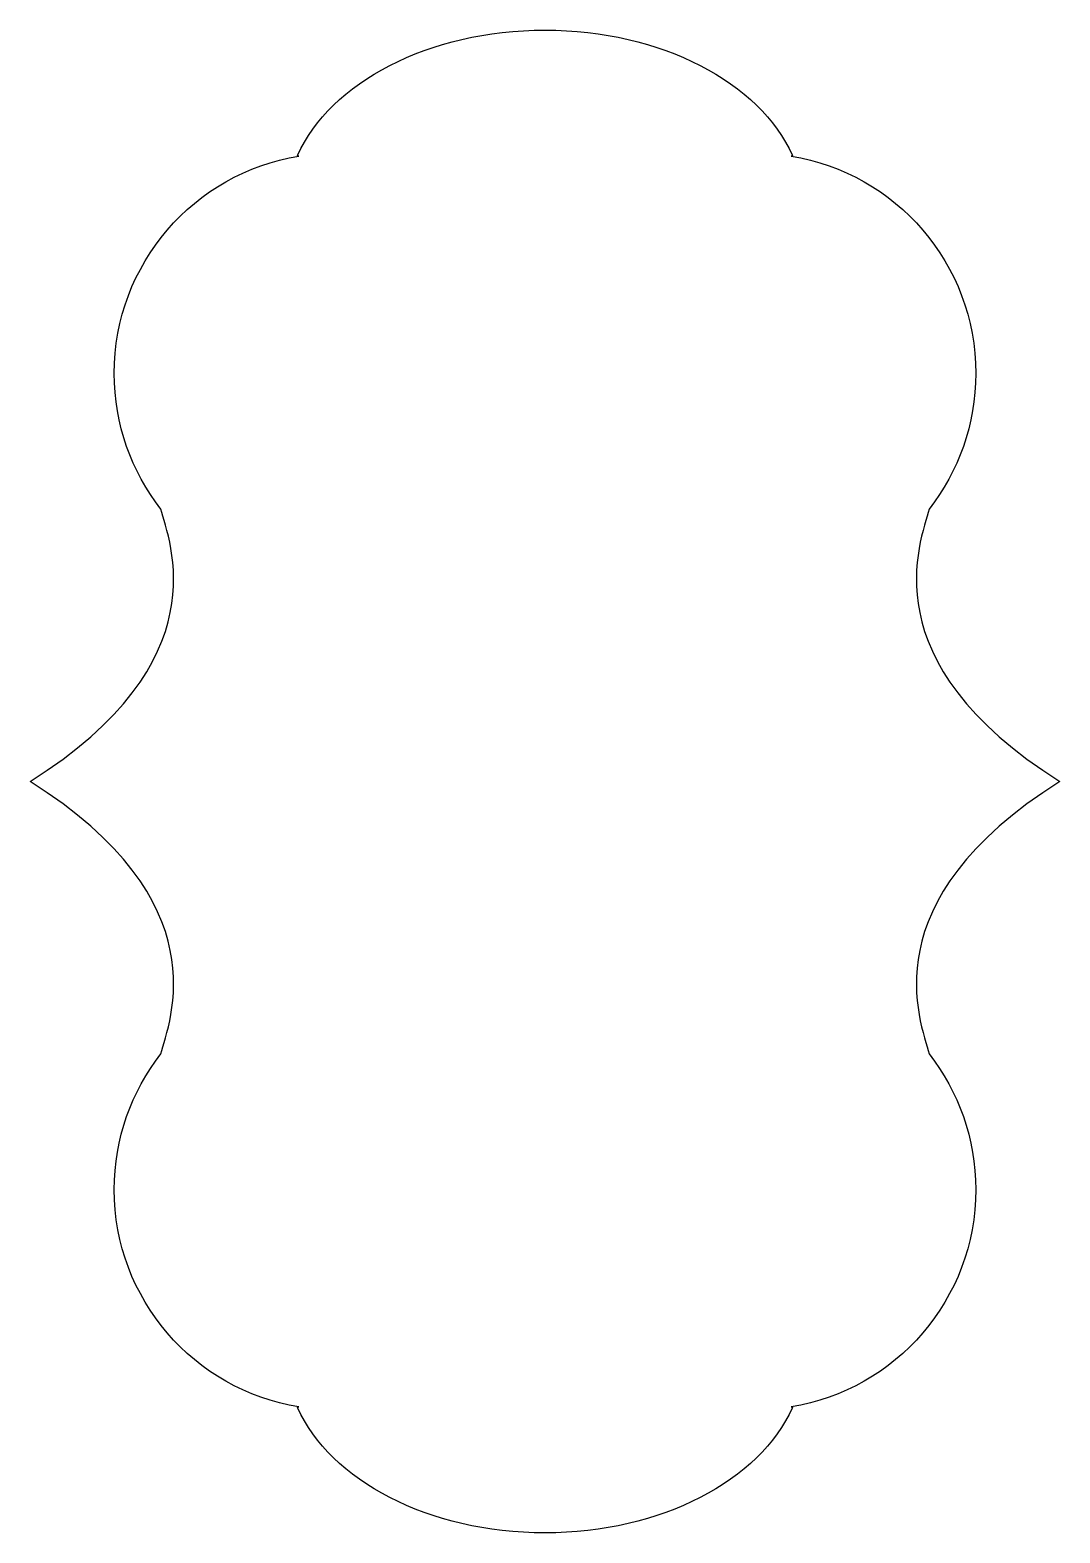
# Model space of a CAD drawing. Header units: centimetres. Extents: x -3.34 to 3.34, y -4.88 to 4.88.
import ezdxf

# ---------------------------------------------------------------- set-up
doc = ezdxf.new("R2010")
doc.units = ezdxf.units.CM
doc.header["$MEASUREMENT"] = 0
doc.layers.add('Camada 1', color=7, linetype='Continuous')

msp = doc.modelspace()

# ---------------------------------------------------------------- linework, layer by layer
at = {"layer": 'Camada 1'}
msp.add_open_spline([(0, -4.87905), (0.75552, -4.87905), (1.39472, -4.53665), (1.60726, -4.06524), (1.60726, -4.06524), (1.60726, -4.06524), (1.59874, -4.06119), (1.59874, -4.06119), (1.59874, -4.06119), (2.27835, -3.95044), (2.79704, -3.36071), (2.79704, -2.64982), (2.79704, -2.64982), (2.79704, -2.31756), (2.68375, -2.0118), (2.49367, -1.769), (2.49367, -1.769), (2.43951, -1.55625), (2.10301, -0.77811), (3.34383, 0), (3.34383, 0), (2.10304, 0.77811), (2.43951, 1.55625), (2.49367, 1.76903), (2.49367, 1.76903), (2.68375, 2.01181), (2.79704, 2.31759), (2.79704, 2.64983), (2.79704, 2.64983), (2.79704, 3.36074), (2.27835, 3.95047), (1.59874, 4.0612), (1.59874, 4.0612), (1.59874, 4.0612), (1.60726, 4.06527), (1.60726, 4.06527), (1.60726, 4.06527), (1.39472, 4.53668), (0.75552, 4.87905), (0, 4.87905), (0, 4.87905), (-0.75552, 4.87905), (-1.39472, 4.53668), (-1.60726, 4.06527), (-1.60726, 4.06527), (-1.60726, 4.06527), (-1.59874, 4.0612), (-1.59874, 4.0612), (-1.59874, 4.0612), (-2.27835, 3.95045), (-2.79704, 3.36072), (-2.79704, 2.64983), (-2.79704, 2.64983), (-2.79704, 2.31759), (-2.68375, 2.01181), (-2.4937, 1.76903), (-2.4937, 1.76903), (-2.43954, 1.55625), (-2.10304, 0.77811), (-3.34383, 0), (-3.34383, 0), (-2.10304, -0.77811), (-2.43951, -1.55625), (-2.4937, -1.769), (-2.4937, -1.769), (-2.68378, -2.01181), (-2.79704, -2.31756), (-2.79704, -2.64982), (-2.79704, -2.64982), (-2.79704, -3.3607), (-2.27835, -3.95043), (-1.59874, -4.06119), (-1.59874, -4.06119), (-1.59874, -4.06119), (-1.60726, -4.06524), (-1.60726, -4.06524), (-1.60726, -4.06524), (-1.39472, -4.53665), (-0.75552, -4.87905), (0, -4.87905)], degree=3, knots=[0, 0, 0, 0, 0.047619, 0.047619, 0.047619, 0.047619, 0.0952381, 0.0952381, 0.0952381, 0.0952381, 0.1428571, 0.1428571, 0.1428571, 0.1428571, 0.1904762, 0.1904762, 0.1904762, 0.1904762, 0.2380952, 0.2380952, 0.2380952, 0.2380952, 0.2857143, 0.2857143, 0.2857143, 0.2857143, 0.3333333, 0.3333333, 0.3333333, 0.3333333, 0.3809524, 0.3809524, 0.3809524, 0.3809524, 0.4285714, 0.4285714, 0.4285714, 0.4285714, 0.4761905, 0.4761905, 0.4761905, 0.4761905, 0.5238095, 0.5238095, 0.5238095, 0.5238095, 0.5714286, 0.5714286, 0.5714286, 0.5714286, 0.6190476, 0.6190476, 0.6190476, 0.6190476, 0.6666667, 0.6666667, 0.6666667, 0.6666667, 0.7142857, 0.7142857, 0.7142857, 0.7142857, 0.7619048, 0.7619048, 0.7619048, 0.7619048, 0.8095238, 0.8095238, 0.8095238, 0.8095238, 0.8571429, 0.8571429, 0.8571429, 0.8571429, 0.9047619, 0.9047619, 0.9047619, 0.9047619, 1, 1, 1, 1], dxfattribs=at)

doc.saveas('drawing.dxf')
